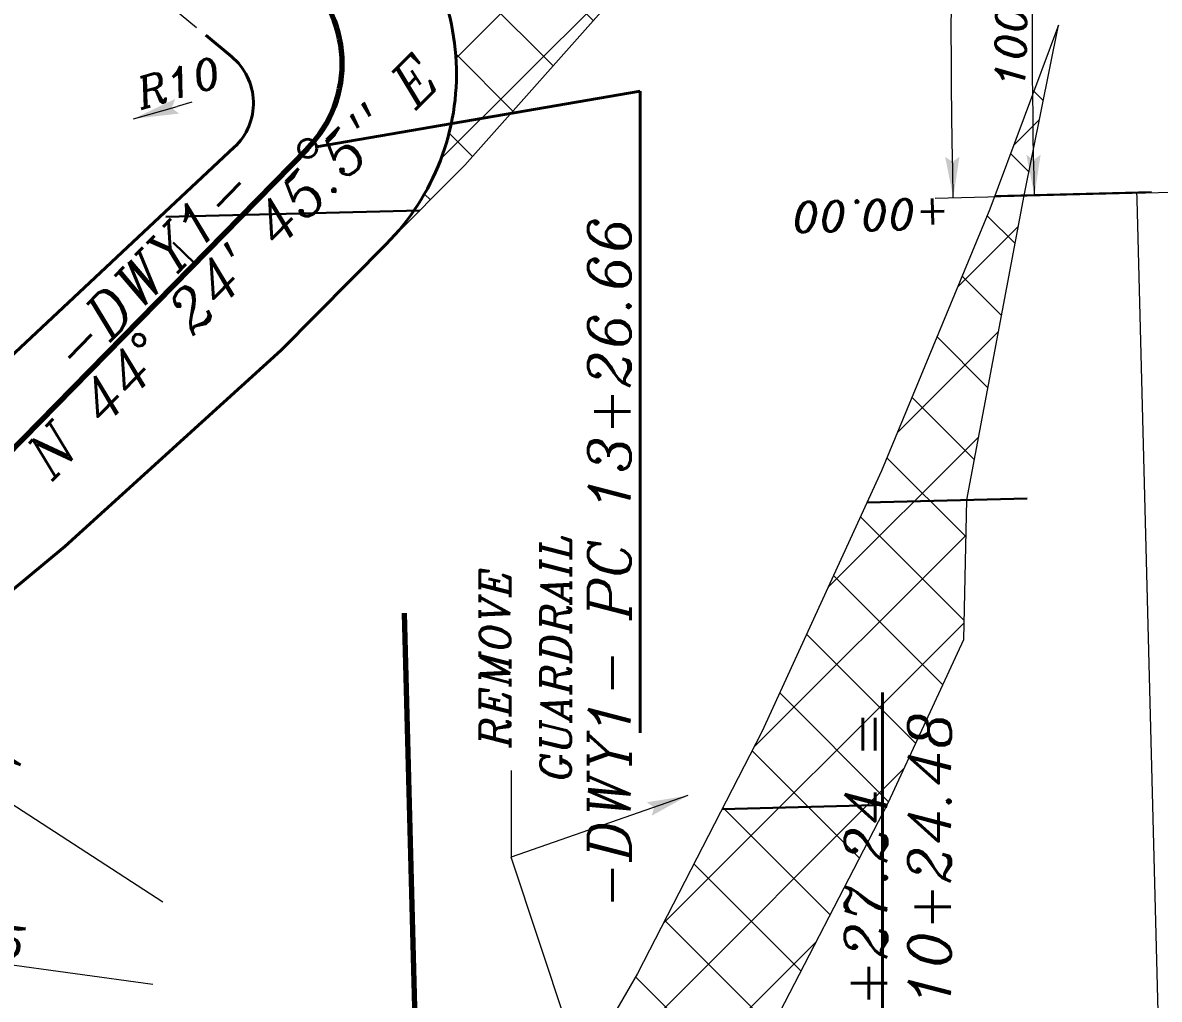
# Model space of a CAD drawing. Extents: x 2081963 to 2085386, y 738291 to 742228.
# Drawn here: x 2083428.6 to 2083616.4, y 741422.3 to 741583.6 of the extents above; entities that cross this region are included whole.
import ezdxf
from ezdxf.enums import TextEntityAlignment as Align

# ---------------------------------------------------------------- set-up
doc = ezdxf.new("R2010")
doc.units = 0
doc.header["$MEASUREMENT"] = 0
for name, color, linetype, lineweight in [('Matchline', 1, 'Continuous', 70), ('Pattern 3', 1, 'Continuous', 30), ('Prop Dimension', 7, 'Continuous', 13), ('Prop DSN Text', 7, 'Continuous', 30), ('Prop EOT', 3, 'Continuous', 40), ('Prop Horizontal Alignment', 2, 'Continuous', 70), ('Prop Horizontal Alignment Direction Label', 2, 'Continuous', 40), ('Prop Horizontal Alignment Station Label', 2, 'Continuous', 40), ('Prop Horizontal Alignment Tick Small', 2, 'Continuous', 30), ('Prop Rem of Exist Asph Pvmt', 9, 'Continuous', 13), ('Prop Terminator CELL', 7, 'Continuous', 0)]:
    doc.layers.add(name, color=color, linetype=linetype, lineweight=lineweight)
doc.layers.add('Prop Conc 4in Sidewalk', color=51, linetype='Continuous', lineweight=13, true_color=0xffff91)
doc.styles.add('Style-ITALICS', font='ITALICS.shx')
doc.dimstyles.new('EDIMENPLAN', dxfattribs={"dimtxt": 5, "dimasz": 7.5, "dimexe": 2.5, "dimexo": 2.5, "dimgap": 1.25, "dimtad": 1, "dimdec": 0, "dimzin": 11, "dimdsep": 46, "dimtxsty": 'Style-ITALICS', "dimblk": 'Terminator_0.3', "dimcen": 0.09, "dimclrd": 7, "dimclre": 7, "dimclrt": 7, "dimadec": 4, "dimazin": 3, "dimtfac": 1, "dimtdec": 0, "dimtofl": 0, "dimtmove": 0, "dimatfit": 1, "dimldrblk": 'Terminator_0.3', "dimfxl": 1, "dimtzin": 11, "dimlwd": 13, "dimlwe": 13, "dimarcsym": 0})

# ---------------------------------------------------------------- blocks, each defined once
blk = doc.blocks.new('Terminator_3')
at = {"layer": 'Prop Terminator CELL', "color": 1, "linetype": 'Continuous', "lineweight": 0}
blk.add_solid([(-8.999982, 1.549997), (0, 0), (-7.899984, 0), (-9.049982, -1.599997)], dxfattribs=at)
blk = doc.blocks.new('Terminator_0.3')
at = {"color": 1, "linetype": 'Continuous', "lineweight": 0}
blk.add_line((0, 0), (-1, 0), dxfattribs=at)
at = {"layer": 'Prop Terminator CELL', "color": 1, "linetype": 'Continuous', "lineweight": 0}
blk.add_solid([(-0.994446, 0.164021), (0, 0), (-0.872902, 0), (-0.99997, -0.169312)], dxfattribs=at)
blk = doc.blocks.new('*D356')
at = {"layer": 'Defpoints', "color": 0, "linetype": 'Continuous', "transparency": 16777216}
for p in [(2083456.586, 741570.496411), (2083446.96416, 741567.772407)]:
    blk.add_point(p, dxfattribs=at)
at = {"layer": 'Prop Dimension', "color": 7, "linetype": 'Continuous', "lineweight": 13, "transparency": 16777216}
blk.add_line((2083456.586, 741570.496411), (2083454.18054, 741569.81541), dxfattribs=at)
at = {"layer": 'Prop Dimension', "color": 7, "linetype": 'Continuous', "lineweight": 13, "transparency": 16777216, "xscale": 7.5, "yscale": 7.5, "zscale": 7.5, "rotation": 195.807158}
blk.add_blockref('Terminator_0.3', (2083446.96416, 741567.772407), dxfattribs=at)
at = {"layer": 'Prop Dimension', "color": 7, "linetype": 'Continuous', "lineweight": 13, "transparency": 16777216, "insert": (2083454.361768, 741573.764101), "char_height": 5, "attachment_point": 5, "rotation": 15.80713242, "style": 'Style-ITALICS'}
blk.add_mtext('R10', dxfattribs=at)
blk = doc.blocks.new('*D363')
at = {"layer": 'Defpoints', "color": 0, "linetype": 'Continuous', "transparency": 16777216}
for p in [(2083385.758614, 741433.565648), (2083450.151542, 741424.702763)]:
    blk.add_point(p, dxfattribs=at)
at = {"layer": 'Prop Dimension', "color": 7, "linetype": 'Continuous', "lineweight": 13, "transparency": 16777216}
blk.add_line((2083450.151542, 741424.702763), (2083393.188567, 741432.543007), dxfattribs=at)
at = {"layer": 'Prop Dimension', "color": 7, "linetype": 'Continuous', "lineweight": 13, "transparency": 16777216, "xscale": 7.5, "yscale": 7.5, "zscale": 7.5, "rotation": 172.163189}
blk.add_blockref('Terminator_0.3', (2083385.758614, 741433.565648), dxfattribs=at)
at = {"layer": 'Prop Dimension', "color": 7, "linetype": 'Continuous', "lineweight": 13, "transparency": 16777216, "insert": (2083422.181375, 741432.337862), "char_height": 5, "attachment_point": 5, "rotation": 352.1631897, "style": 'Style-ITALICS'}
blk.add_mtext('R65', dxfattribs=at)
blk = doc.blocks.new('*D365')
at = {"layer": 'Defpoints', "color": 0, "linetype": 'Continuous', "transparency": 16777216}
for p in [(2083380.469841, 741484.542238), (2083451.799524, 741438.313714)]:
    blk.add_point(p, dxfattribs=at)
at = {"layer": 'Prop Dimension', "color": 7, "linetype": 'Continuous', "lineweight": 13, "transparency": 16777216}
blk.add_line((2083451.799524, 741438.313714), (2083386.763637, 741480.46325), dxfattribs=at)
at = {"layer": 'Prop Dimension', "color": 7, "linetype": 'Continuous', "lineweight": 13, "transparency": 16777216, "xscale": 7.5, "yscale": 7.5, "zscale": 7.5, "rotation": 147.052865}
blk.add_blockref('Terminator_0.3', (2083380.469841, 741484.542238), dxfattribs=at)
at = {"layer": 'Prop Dimension', "color": 7, "linetype": 'Continuous', "lineweight": 13, "transparency": 16777216, "insert": (2083421.321074, 741462.53538), "char_height": 5, "attachment_point": 5, "rotation": 327.0528728, "style": 'Style-ITALICS'}
blk.add_mtext('R85', dxfattribs=at)

msp = doc.modelspace()

# ---------------------------------------------------------------- hatches: boundary and pattern name
at = {"layer": 'Prop Rem of Exist Asph Pvmt'}
h = msp.add_hatch(dxfattribs=at)
h.set_pattern_fill('CROSSHATCH', style=0, pattern_type=2)
h.set_pattern_definition([(45, (2083507.605, 741641.739), (-7.07107, 7.07107), []), (315, (2083507.605, 741641.739), (7.07107, 7.07107), [])])
h.paths.add_polyline_path([(2083488.7, 741547.03, 0.345438), (2083494.43, 741596.08), (2083526.32, 741632.03), (2083555.76, 741669.72), (2083562.75, 741677.28), (2083567.8, 741684.37), (2083593.94, 741723.7), (2083617.28, 741762.87), (2083634.85, 741795.83), (2083629.25, 741762.36), (2083620.85, 741714.98), (2083616.31, 741707.54), (2083589.71, 741668.05), (2083562.16, 741630.85), (2083532.62, 741594.99), (2083501.67, 741560.1)])
h = msp.add_hatch(dxfattribs=at)
h.set_pattern_fill('CROSSHATCH', style=0, pattern_type=2)
h.set_pattern_definition([(45, (2083605.552, 741406.876), (-7.07107, 7.07107), []), (315, (2083605.552, 741406.876), (7.07107, 7.07107), [])])
h.paths.add_polyline_path([(2083511.09, 741342.94), (2083511.22, 741343.17), (2083529.41, 741375.19), (2083550.47, 741413.84), (2083571.67, 741454.81), (2083584.1, 741481.74), (2083584.62, 741504.77), (2083594.08, 741555.09), (2083599.75, 741583.25), (2083588.42, 741552.85), (2083570.53, 741509.58), (2083550.75, 741466.45), (2083530.22, 741426.53), (2083508.05, 741388.32), (2083488.23, 741356.38), (2083482.05, 741349.27)])

# ---------------------------------------------------------------- linework, layer by layer
at = {"layer": 'Matchline'}
msp.add_line((2083498.97, 741207.15), (2083491.74, 741486.08), dxfattribs=at)
at = {"layer": 'Pattern 3'}
for p, q in [((2083589.22, 741554.97), (2083615.1, 741555.62)), ((2083452.27, 741551.57), (2083494.23, 741552.61)), ((2083568.13, 741504.34), (2083594.57, 741505.03)), ((2083544.19, 741453.7), (2083571.47, 741454.41))]:
    msp.add_line(p, q, dxfattribs=at)
at = {"layer": 'Prop Conc 4in Sidewalk', "color": 7, "linetype": 'Continuous'}
msp.add_line((2083617.89, 741356.06), (2083612.75, 741554.43), dxfattribs=at)
at = {"layer": 'Prop Conc 4in Sidewalk', "color": 7, "linetype": 'Continuous', "extrusion": (0, 0, -1)}
msp.add_arc((-2084651.9, 741581.36), 1039.5, 358.51567, 358.57757, dxfattribs=at)
at = {"layer": 'Prop Dimension'}
for p, q in [((2083451.96, 741587.33), (2083457.34, 741582.86)), ((2083579.38, 741554.64), (2083648.21, 741556.43)), ((2083509.34, 741460.08), (2083509.34, 741445.72)), ((2083538.55, 741455.92), (2083509.34, 741445.72)), ((2083533.68, 741372.72), (2083509.34, 741445.72))]:
    msp.add_line(p, q, dxfattribs=at)
at = {"layer": 'Prop Dimension', "extrusion": (0, 0, -1)}
for radius, end in [(1069.85, 14.25674), (1056.43, 4.30714)]:
    msp.add_arc((-2084651.9, 741581.36), radius, 358.57329, end, dxfattribs=at)
at = {"layer": 'Prop EOT'}
msp.add_line((2083458.88, 741581.58), (2083463.15, 741578.05), dxfattribs=at)
at = {"layer": 'Prop EOT', "flags": 128}
for points in [[(2083397.24, 741503.5), (2083422.93, 741525), (2083463.6, 741563.05)], [(2083408.64, 741474.72), (2083435.59, 741497.09), (2083471.35, 741529.55), (2083488.7, 741547.03)]]:
    msp.add_lwpolyline(points, dxfattribs=at)
at = {"layer": 'Prop EOT'}
msp.add_arc((2083460.3, 741575.21), 40, 315.2239, 50.3202, dxfattribs=at)
at = {"layer": 'Prop EOT', "extrusion": (0, 0, -1)}
msp.add_arc((-2083456.76, 741570.35), 10, 129.6798, 226.901, dxfattribs=at)
at = {"layer": 'Prop Horizontal Alignment'}
msp.add_line((2083397.43, 741482.96), (2083475.72, 741562.87), dxfattribs=at)
msp.add_arc((2083461.43, 741576.87), 20, 315.5874, 50.3202, dxfattribs=at)
at = {"layer": 'Prop Horizontal Alignment Station Label', "color": 2, "linetype": 'Continuous', "lineweight": 40}
for p, q in [((2083477.2, 741563.13), (2083530.66, 741572.35)), ((2083530.66, 741572.35), (2083530.66, 741466.32)), ((2083570.7, 741472.96), (2083570.7, 741364.3))]:
    msp.add_line(p, q, dxfattribs=at)
msp.add_circle((2083475.72, 741562.87), 1.5, dxfattribs=at)
at = {"layer": 'Prop Horizontal Alignment Tick Small', "color": 2, "linetype": 'Continuous', "lineweight": 30}
msp.add_line((2083457.06, 741543.83), (2083453.49, 741547.33), dxfattribs=at)
at = {"layer": 'Prop Rem of Exist Asph Pvmt', "color": 7, "flags": 128}
msp.add_lwpolyline([(2083488.7, 741547.03, 0.345438), (2083494.43, 741596.08), (2083526.32, 741632.03), (2083555.76, 741669.72), (2083562.75, 741677.28), (2083567.8, 741684.37), (2083593.94, 741723.7), (2083617.28, 741762.87), (2083634.85, 741795.83), (2083629.25, 741762.36), (2083620.85, 741714.98), (2083616.31, 741707.54), (2083589.71, 741668.05), (2083562.16, 741630.85), (2083532.62, 741594.99), (2083501.67, 741560.1), (2083488.7, 741547.03)], format="xyb", close=True, dxfattribs=at)
msp.add_lwpolyline([(2083511.09, 741342.94), (2083511.22, 741343.17), (2083529.41, 741375.19), (2083550.47, 741413.84), (2083571.67, 741454.81), (2083584.1, 741481.74), (2083584.62, 741504.77), (2083594.08, 741555.09), (2083599.75, 741583.25), (2083588.42, 741552.85), (2083570.53, 741509.58), (2083550.75, 741466.45), (2083530.22, 741426.53), (2083508.05, 741388.32), (2083488.23, 741356.38), (2083482.05, 741349.27), (2083511.09, 741342.94)], close=True, dxfattribs=at)

# ---------------------------------------------------------------- block references
at = {"layer": 'Prop Terminator CELL', "color": 1, "linetype": 'Continuous', "lineweight": 0, "xscale": 0.75, "yscale": 0.75, "zscale": 0.75, "rotation": 271.229614}
for p in [(2083582.38, 741554.72), (2083595.79, 741555.06)]:
    msp.add_blockref('Terminator_3', p, dxfattribs=at)
at = {"layer": 'Prop Terminator CELL', "color": 1, "linetype": 'Continuous', "lineweight": 0, "extrusion": (0, 0, -1), "xscale": 0.75, "yscale": 0.75, "zscale": 0.75, "rotation": 160.74662}
msp.add_blockref('Terminator_3', (-2083538.55, 741455.92), dxfattribs=at)

# ---------------------------------------------------------------- texts
at = {"layer": 'Prop Dimension', "color": 7, "linetype": 'Continuous', "lineweight": 13, "style": 'Style-ITALICS'}
for s, rotation, p in [("100' TRANSITION", 88.8732, (2083594.85, 741604.5)), ('+00.00', 181.4843, (2083568.7, 741554.32))]:
    msp.add_text(s, height=5, rotation=rotation, dxfattribs=at).set_placement(p, align=Align.CENTER)
at = {"layer": 'Prop DSN Text', "lineweight": 30, "insert": (2083519.19, 741478.76), "char_height": 5, "attachment_point": 8, "rotation": 90, "line_spacing_factor": 1.2, "style": 'Style-ITALICS'}
msp.add_mtext('REMOVE\\PGUARDRAIL', dxfattribs=at)
at = {"layer": 'Prop Horizontal Alignment Direction Label', "linetype": 'Continuous', "style": 'Style-ITALICS'}
for s, p in [('N 44%%d 24\' 45.5" E', (2083465.89, 741541.04)), ('-DWY1-', (2083452.56, 741540.63))]:
    msp.add_text(s, height=7, rotation=45.5874, dxfattribs=at).set_placement(p, align=Align.CENTER)
at = {"layer": 'Prop Horizontal Alignment Station Label', "color": 2, "linetype": 'Continuous', "lineweight": 40, "style": 'Style-ITALICS'}
msp.add_text('-DWY1- PC 13+26.66', height=7, rotation=90, dxfattribs=at).set_placement((2083529.06, 741551.8), align=Align.RIGHT)
at = {"layer": 'Prop Horizontal Alignment Station Label', "color": 2, "linetype": 'Continuous', "lineweight": 40, "insert": (2083581.95, 741469.95), "char_height": 7, "attachment_point": 9, "rotation": 90, "line_spacing_factor": 0.9, "style": 'Style-ITALICS'}
msp.add_mtext('-L2- POT 26+27.24 =\\P-Y1- POT 10+24.48', dxfattribs=at)

# ---------------------------------------------------------------- dimensions: what is measured, and where the dimension line sits
at = {"layer": 'Prop Dimension', "color": 7, "linetype": 'Continuous', "lineweight": 13}
dim = msp.add_radius_dim(center=(2083456.59, 741570.5), mpoint=(2083446.96, 741567.77), dimstyle='EDIMENPLAN', override={"dimse2": 1}, dxfattribs=at)
dim.commit()
dim.dimension.update_dxf_attribs({"geometry": '*D356', "text_midpoint": (2083455.38, 741570.16), "dimtype": 164})
for center, mpoint, picture, middle in [((2083451.8, 741438.31), (2083380.47, 741484.54), '*D365', (2083421.32, 741462.54)), ((2083450.15, 741424.7), (2083385.76, 741433.57), '*D363', (2083422.18, 741432.34))]:
    dim = msp.add_radius_dim(center=center, mpoint=mpoint, dimstyle='EDIMENPLAN', override={"dimse2": 1}, dxfattribs=at)
    dim.commit()
    dim.dimension.update_dxf_attribs({"geometry": picture, "text_midpoint": middle})

doc.saveas('drawing.dxf')
